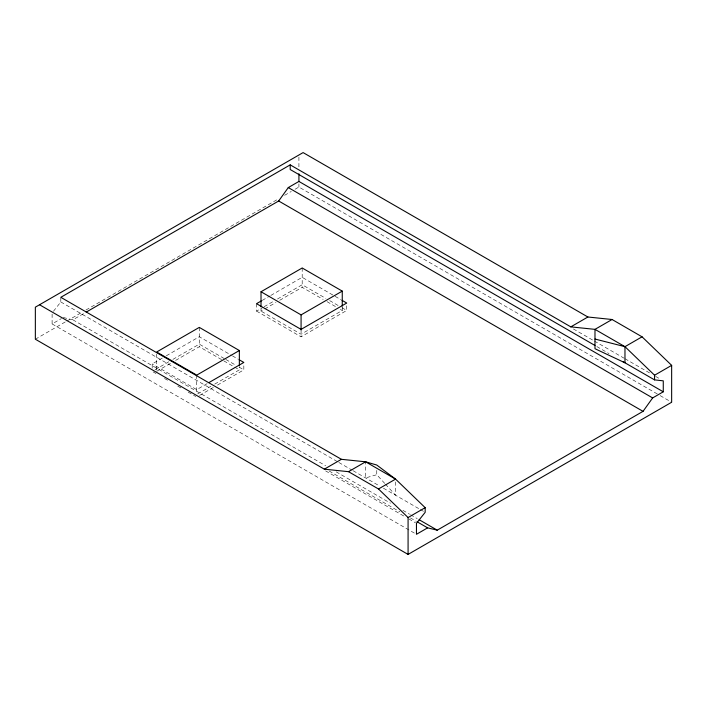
<?xml version="1.0" encoding="UTF-8"?>
<svg xmlns="http://www.w3.org/2000/svg" width="707" height="707" viewBox="0 0 707 707"><rect width="100%" height="100%" fill="white"/><g stroke="black" fill="none" stroke-linecap="round" stroke-linejoin="round"><path stroke-width="0.53" stroke-dasharray="3.54 2.65" d="M53.44 311.283L60.811 301.96L60.811 297.311M52.106 314.076L52.106 323.939L61.403 318.565M35.35 339.219L65.91 321.579M66.865 321.022L82.145 312.202M85.962 310.002L277.904 199.18M284.594 195.318L291.275 191.464M295.093 189.255L298.92 187.046L659.224 395.072M63.259 317.496L72.874 319.811L85.264 312.662M152.199 368.17L152.199 363.928L162.557 357.945M166.322 355.771L199.294 336.744L231.507 355.338M262.253 300.387L269.862 295.994M270.808 295.446L302.189 277.33L341.039 299.759M155.019 369.717L169.15 361.56M172.915 359.377L199.294 344.159L224.87 358.926M256.544 303.683L256.544 311.098L263.207 307.253M264.153 306.705L273.662 301.217M277.471 299.017L302.189 284.744L325.874 298.425M156.662 371.343L170.873 363.142M175.61 360.411L199.294 346.73L233.628 366.562M261.016 308.95L261.016 311.098L263.826 309.48M264.754 308.932L275.986 302.455M279.733 300.289L302.189 287.325L323.179 299.441M207.089 383.662L196.732 389.637L152.199 363.928M197.677 393.932L210.933 386.269M214.725 384.087L239.355 369.867L239.355 366.641M342.259 307.236L342.259 310.461L301.076 334.225L261.016 311.098M199.551 395.425L213.682 387.268M217.447 385.094L243.827 369.867L243.827 364.573M256.544 311.098L301.076 336.806L346.722 310.461L346.722 303.038M384.723 483.394L376.76 474.706L365.599 477.923L365.599 461.804M573.377 328.941L593.465 340.535M594.419 341.083L624.069 358.202M625.023 358.749L651.801 374.215M655.628 376.424L660.409 379.182M596.858 346.571L609.045 353.606M660.179 395.628L671.65 402.248M329.665 300.608L338.193 305.53M341.985 307.722L346.722 310.461M326.996 301.642L336.532 307.156M340.35 309.357L342.259 310.461M232.453 355.886L238.135 359.165M225.816 359.474L235.298 364.945M239.081 367.127L243.827 369.867M234.583 367.11L239.355 369.867M60.811 301.96L337.893 461.927M338.847 462.484L352.219 470.208M353.173 470.756L379.65 486.036M383.397 488.201L419.445 509.013M420.4 509.561L424.218 511.771M72.874 319.811L325.688 465.772M336.17 471.825L390.52 503.198M402.91 510.357L409.583 514.21M410.537 514.758L417.21 518.611M329.117 470.986L399.888 511.841M410.405 517.913L416.14 521.227M325.609 470.88L404.987 516.711M408.805 518.92L415.504 522.782M153.145 371.891L155.982 373.535M164.51 378.457L169.247 381.188M177.775 386.11L181.566 388.302M188.203 392.129L195.777 396.512M52.106 323.939L415.504 533.741M385.448 484.18L395.575 495.236L395.575 481.264M376.76 470.402L376.76 474.706M302.189 267.98L302.189 287.325M301.076 329.391L301.076 336.806M298.92 157.14L298.92 167.824M298.92 183.847L298.92 187.046M199.294 327.394L199.294 346.73M196.732 375.134L196.732 393.401M156.662 354.154L156.662 370.274"/><path stroke-width="1.06" d="M86.21 312.105L278.673 200.991L288.288 187.576L298.92 181.443L663.272 391.802L663.272 380.834L654.567 379.88L623.097 361.719M417.095 521.784L427.62 527.855L437.235 530.17L643.034 411.35L652.649 397.935L663.272 391.802M654.567 379.88L654.567 375.231L624.97 346.677L594.985 329.365L570.805 326.873L290.206 164.872L60.811 297.311L341.41 459.311L365.599 461.804L376.76 465.029L395.575 479.116L425.172 507.67L425.172 512.319L416.458 523.339L416.458 534.298L427.62 527.855M261.016 306.803L261.016 291.752L302.189 267.98L342.259 291.116L342.259 306.158M261.298 300.935L256.544 303.683L301.076 329.391L346.722 303.038L341.985 300.307M239.355 350.522L196.732 375.134L156.662 351.998L199.294 327.394L239.355 350.522L239.355 365.563M261.016 291.752L301.076 314.889L342.259 291.116M208.972 382.567L243.827 362.452L239.081 359.713M39.539 304.752L324.327 469.174L341.41 459.311M570.805 326.873L587.888 317.001L612.076 319.502L642.053 336.815L671.65 365.36L671.65 402.248L408.08 554.412L35.35 339.219L35.35 307.174L303.1 152.588L587.888 317.001M348.507 471.675L365.599 461.804L395.575 479.116L378.492 488.979L348.507 471.675L324.327 469.174M612.076 319.502L594.985 329.365L594.985 348.71L624.97 362.797L624.97 346.677L642.053 336.815M408.08 554.412L408.08 517.533L425.172 507.67M654.567 375.231L671.65 365.36M594.985 339.042L624.97 346.677M594.985 345.484L290.206 169.521L290.206 164.872M288.288 187.576L652.649 397.935M278.673 200.991L643.034 411.35M419.118 519.716L437.235 530.17M378.492 488.979L408.08 517.533M301.076 314.889L301.076 329.93M298.92 173.763L298.92 181.443"/></g></svg>
